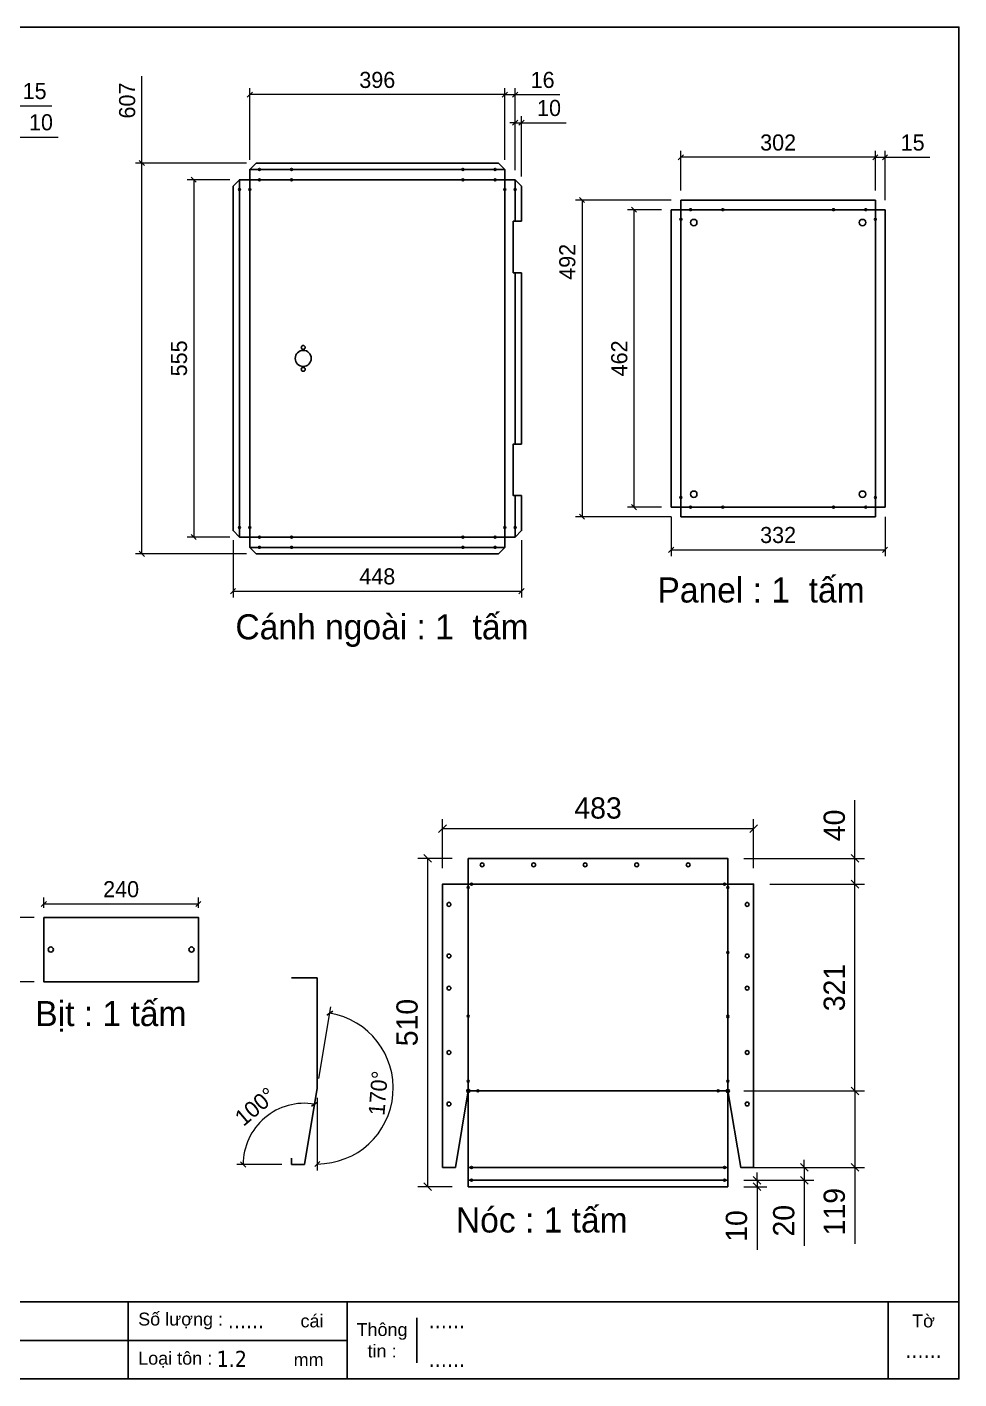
# Model space of a CAD drawing. Header units: millimetres. Extents: x 0 to 2970, y 0 to 2100.
# Drawn here: x 1523 to 2970, y 0 to 2100 of the extents above; entities that cross this region are included whole.
import ezdxf
from ezdxf.enums import TextEntityAlignment as Align

# ---------------------------------------------------------------- set-up
doc = ezdxf.new("R2010")
doc.units = ezdxf.units.MM
for name, color, linetype in [('CNC', 7, 'Continuous'), ('DIM', 253, 'Continuous'), ('FIRE PROTECTION', 1, 'Continuous')]:
    doc.layers.add(name, color=color, linetype=linetype)
doc.styles.add('Arial', font='arial.ttf')
doc.styles.add('Tahoma (Input Text)', font='tahoma.ttf')
doc.dimstyles.new('Dim-25', dxfattribs={"dimtxt": 25, "dimasz": 8, "dimexe": 10, "dimexo": 15, "dimgap": 10, "dimtad": 1, "dimdec": 0, "dimtxsty": 'Standard', "dimblk": 'OBLIQUE', "dimcen": 10, "dimclrd": 5, "dimclre": 5, "dimclrt": 3, "dimazin": 3, "dimtfac": 1, "dimtdec": 0, "dimtmove": 0, "dimatfit": 3, "dimldrblk": 'OBLIQUE', "dimlwd": 9, "dimlwe": 9})
doc.dimstyles.new('Dim-33', dxfattribs={"dimtxt": 33, "dimasz": 12, "dimexe": 15, "dimexo": 25, "dimgap": 15, "dimtad": 1, "dimdec": 0, "dimtxsty": 'Standard', "dimblk": 'OBLIQUE', "dimcen": 10, "dimclrd": 5, "dimclre": 5, "dimclrt": 3, "dimazin": 3, "dimtfac": 1, "dimtdec": 0, "dimtmove": 0, "dimatfit": 3, "dimldrblk": 'OPEN30', "dimlwd": 9, "dimlwe": 9})

# ---------------------------------------------------------------- blocks, each defined once
blk = doc.blocks.new('*D7')
at = {"color": 0, "linetype": 'ByBlock', "lineweight": -2}
for p, q in [((1472.9, 1973.7), (1480.9, 1981.7)), ((1495.9, 1981.7), (1487.9, 1973.7))]:
    blk.add_line(p, q, dxfattribs=at)
at = {"layer": 'Defpoints', "color": 0, "transparency": 16777216}
for p in [(1491.9, 1977.7), (1476.9, 1823.8), (1491.9, 1823.8)]:
    blk.add_point(p, dxfattribs=at)
at = {"layer": 'DIM', "color": 5, "lineweight": 9, "transparency": 16777216}
for p, q in [((1476.9, 1977.7), (1468.9, 1977.7)), ((1476.9, 1838.8), (1476.9, 1987.7)), ((1476.9, 1977.7), (1491.9, 1977.7)), ((1491.9, 1838.8), (1491.9, 1987.7)), ((1491.9, 1977.7), (1561.6, 1977.7))]:
    blk.add_line(p, q, dxfattribs=at)
at = {"layer": 'DIM', "color": 3, "transparency": 16777216, "insert": (1534.7, 2000.4), "char_height": 25, "attachment_point": 5}
blk.add_mtext('15', dxfattribs=at)
blk = doc.blocks.new('_Oblique')
at = {"color": 0, "linetype": 'ByBlock', "lineweight": -2}
blk.add_line((-0.5, -0.5), (0.5, 0.5), dxfattribs=at)
blk = doc.blocks.new('*D8')
at = {"color": 0, "linetype": 'ByBlock', "lineweight": -2}
for p, q in [((1487.9, 1925.1), (1495.9, 1933.1)), ((1505.9, 1933.1), (1497.9, 1925.1))]:
    blk.add_line(p, q, dxfattribs=at)
at = {"layer": 'Defpoints', "color": 0, "transparency": 16777216}
for p in [(1501.9, 1929.1), (1501.9, 1833.8), (1491.9, 1823.8)]:
    blk.add_point(p, dxfattribs=at)
at = {"layer": 'DIM', "color": 5, "lineweight": 9, "transparency": 16777216}
for p, q in [((1491.9, 1838.8), (1491.9, 1939.1)), ((1501.9, 1848.8), (1501.9, 1939.1)), ((1491.9, 1929.1), (1483.9, 1929.1)), ((1491.9, 1929.1), (1501.9, 1929.1)), ((1501.9, 1929.1), (1571.3, 1929.1))]:
    blk.add_line(p, q, dxfattribs=at)
at = {"layer": 'DIM', "color": 3, "transparency": 16777216, "insert": (1544.6, 1951.9), "char_height": 25, "attachment_point": 5}
blk.add_mtext('10', dxfattribs=at)
blk = doc.blocks.new('f3daunguoc')
at = {"layer": 'CNC', "color": 2, "lineweight": -3}
blk.add_circle((0, 0), 1.5, dxfattribs=at)
blk = doc.blocks.new('*D17')
at = {"color": 0, "linetype": 'ByBlock', "lineweight": -2}
for p, q in [((2276.8, 1947.4), (2284.8, 1955.4)), ((2294.8, 1955.4), (2286.8, 1947.4))]:
    blk.add_line(p, q, dxfattribs=at)
at = {"layer": 'Defpoints', "color": 0, "transparency": 16777216}
for p in [(2290.8, 1951.4), (2280.8, 1862.8), (2290.8, 1852.8)]:
    blk.add_point(p, dxfattribs=at)
at = {"layer": 'DIM', "color": 5, "lineweight": 9, "transparency": 16777216}
for p, q in [((2280.8, 1877.8), (2280.8, 1961.4)), ((2290.8, 1867.8), (2290.8, 1961.4)), ((2280.8, 1951.4), (2272.8, 1951.4)), ((2280.8, 1951.4), (2290.8, 1951.4)), ((2290.8, 1951.4), (2360.2, 1951.4))]:
    blk.add_line(p, q, dxfattribs=at)
at = {"layer": 'DIM', "color": 3, "transparency": 16777216, "insert": (2333.5, 1974.1), "char_height": 25, "attachment_point": 5}
blk.add_mtext('10', dxfattribs=at)
blk = doc.blocks.new('*D18')
at = {"color": 0, "linetype": 'ByBlock', "lineweight": -2}
for p, q in [((2260.8, 1991), (2268.8, 1999)), ((2284.8, 1999), (2276.8, 1991))]:
    blk.add_line(p, q, dxfattribs=at)
at = {"layer": 'Defpoints', "color": 0, "transparency": 16777216}
for p in [(2280.8, 1995), (2264.8, 1878.8), (2280.8, 1862.8)]:
    blk.add_point(p, dxfattribs=at)
at = {"layer": 'DIM', "color": 5, "lineweight": 9, "transparency": 16777216}
for p, q in [((2264.8, 1893.8), (2264.8, 2005)), ((2280.8, 1877.8), (2280.8, 2005)), ((2264.8, 1995), (2256.8, 1995)), ((2264.8, 1995), (2280.8, 1995)), ((2280.8, 1995), (2350.2, 1995))]:
    blk.add_line(p, q, dxfattribs=at)
at = {"layer": 'DIM', "color": 3, "transparency": 16777216, "insert": (2323.5, 2017.7), "char_height": 25, "attachment_point": 5}
blk.add_mtext('16', dxfattribs=at)
blk = doc.blocks.new('*D19')
at = {"color": 0, "linetype": 'ByBlock', "lineweight": -2}
for p, q in [((1872.8, 1999), (1864.8, 1991)), ((2260.8, 1991), (2268.8, 1999))]:
    blk.add_line(p, q, dxfattribs=at)
at = {"layer": 'Defpoints', "color": 0, "transparency": 16777216}
for p in [(1868.8, 1995), (1868.8, 1878.8), (2264.8, 1878.8)]:
    blk.add_point(p, dxfattribs=at)
at = {"layer": 'DIM', "color": 5, "lineweight": 9, "transparency": 16777216}
for p, q in [((1868.8, 1893.8), (1868.8, 2005)), ((2264.8, 1893.8), (2264.8, 2005)), ((2264.8, 1995), (1868.8, 1995))]:
    blk.add_line(p, q, dxfattribs=at)
at = {"layer": 'DIM', "color": 3, "transparency": 16777216, "insert": (2066.8, 2017.7), "char_height": 25, "attachment_point": 5}
blk.add_mtext('396', dxfattribs=at)
blk = doc.blocks.new('*D20')
at = {"color": 0, "linetype": 'ByBlock', "lineweight": -2}
for p, q in [((1785.7, 1858.8), (1777.7, 1866.8)), ((1777.7, 1311.8), (1785.7, 1303.8))]:
    blk.add_line(p, q, dxfattribs=at)
at = {"layer": 'Defpoints', "color": 0, "transparency": 16777216}
for p in [(1852.8, 1862.8), (1781.7, 1307.8), (1852.8, 1307.8)]:
    blk.add_point(p, dxfattribs=at)
at = {"layer": 'DIM', "color": 5, "lineweight": 9, "transparency": 16777216}
for p, q in [((1837.8, 1862.8), (1771.7, 1862.8)), ((1781.7, 1862.8), (1781.7, 1307.8)), ((1837.8, 1307.8), (1771.7, 1307.8))]:
    blk.add_line(p, q, dxfattribs=at)
at = {"layer": 'DIM', "color": 3, "transparency": 16777216, "insert": (1759, 1585.3), "char_height": 25, "attachment_point": 5, "rotation": 90}
blk.add_mtext('555', dxfattribs=at)
blk = doc.blocks.new('*D21')
at = {"color": 0, "linetype": 'ByBlock', "lineweight": -2}
for p, q in [((1705.3, 1884.8), (1697.3, 1892.8)), ((1697.3, 1285.8), (1705.3, 1277.8))]:
    blk.add_line(p, q, dxfattribs=at)
at = {"layer": 'Defpoints', "color": 0, "transparency": 16777216}
for p in [(1701.3, 1888.8), (1878.8, 1888.8), (1878.8, 1281.8)]:
    blk.add_point(p, dxfattribs=at)
at = {"layer": 'DIM', "color": 5, "lineweight": 9, "transparency": 16777216}
for p, q in [((1701.3, 1888.8), (1701.3, 2023.5)), ((1863.8, 1888.8), (1691.3, 1888.8)), ((1701.3, 1281.8), (1701.3, 1888.8)), ((1863.8, 1281.8), (1691.3, 1281.8))]:
    blk.add_line(p, q, dxfattribs=at)
at = {"layer": 'DIM', "color": 3, "transparency": 16777216, "insert": (1678.5, 1985.8), "char_height": 25, "attachment_point": 5, "rotation": 90}
blk.add_mtext('607', dxfattribs=at)
blk = doc.blocks.new('*D22')
at = {"color": 0, "linetype": 'ByBlock', "lineweight": -2}
for p, q in [((1846.8, 1227.7), (1838.8, 1219.7)), ((2286.8, 1219.7), (2294.8, 1227.7))]:
    blk.add_line(p, q, dxfattribs=at)
at = {"layer": 'Defpoints', "color": 0, "ltscale": 3, "transparency": 16777216}
for p in [(1842.8, 1317.8), (2290.8, 1317.8), (2290.8, 1223.7)]:
    blk.add_point(p, dxfattribs=at)
at = {"layer": 'DIM', "color": 5, "lineweight": 9, "ltscale": 3, "transparency": 16777216}
for p, q in [((1842.8, 1302.8), (1842.8, 1213.7)), ((2290.8, 1302.8), (2290.8, 1213.7)), ((1842.8, 1223.7), (2290.8, 1223.7))]:
    blk.add_line(p, q, dxfattribs=at)
at = {"layer": 'DIM', "color": 3, "ltscale": 3, "transparency": 16777216, "insert": (2066.8, 1246.5), "char_height": 25, "attachment_point": 5}
blk.add_mtext('448', dxfattribs=at)
blk = doc.blocks.new('*D23')
at = {"color": 0, "linetype": 'ByBlock', "lineweight": -2}
for p, q in [((2814.4, 802.6), (2802.4, 814.6)), ((2802.4, 774.6), (2814.4, 762.6))]:
    blk.add_line(p, q, dxfattribs=at)
at = {"layer": 'Defpoints', "color": 0, "transparency": 16777216}
for p in [(2611.1, 808.6), (2808.4, 808.6), (2651.1, 768.6)]:
    blk.add_point(p, dxfattribs=at)
at = {"layer": 'DIM', "color": 5, "lineweight": 9, "transparency": 16777216}
for p, q in [((2808.4, 808.6), (2808.4, 899.1)), ((2636.1, 808.6), (2823.4, 808.6)), ((2808.4, 768.6), (2808.4, 808.6)), ((2676.1, 768.6), (2823.4, 768.6))]:
    blk.add_line(p, q, dxfattribs=at)
at = {"layer": 'DIM', "color": 3, "transparency": 16777216, "insert": (2776.6, 859.9), "char_height": 33, "attachment_point": 5, "rotation": 90}
blk.add_mtext('40', dxfattribs=at)
blk = doc.blocks.new('_Open30')
at = {"color": 0, "linetype": 'ByBlock', "lineweight": -2}
for p, q in [((-1, 0.27), (0, 0)), ((0, 0), (-1, -0.27)), ((0, 0), (-1, 0))]:
    blk.add_line(p, q, dxfattribs=at)
blk = doc.blocks.new('*D24')
at = {"color": 0, "linetype": 'ByBlock', "lineweight": -2}
for p, q in [((2151, 802.6), (2139, 814.6)), ((2139, 304.6), (2151, 292.6))]:
    blk.add_line(p, q, dxfattribs=at)
at = {"layer": 'Defpoints', "color": 0, "transparency": 16777216}
for p in [(2208.1, 808.6), (2145, 298.6), (2208.1, 298.6)]:
    blk.add_point(p, dxfattribs=at)
at = {"layer": 'DIM', "color": 5, "lineweight": 9, "transparency": 16777216}
for p, q in [((2183.1, 808.6), (2130, 808.6)), ((2145, 808.6), (2145, 298.6)), ((2183.1, 298.6), (2130, 298.6))]:
    blk.add_line(p, q, dxfattribs=at)
at = {"layer": 'DIM', "color": 3, "transparency": 16777216, "insert": (2113.2, 553.6), "char_height": 33, "attachment_point": 5, "rotation": 90}
blk.add_mtext('510', dxfattribs=at)
blk = doc.blocks.new('*D25')
at = {"color": 0, "linetype": 'ByBlock', "lineweight": -2}
for p, q in [((2174.1, 860.8), (2162.1, 848.8)), ((2645.1, 848.8), (2657.1, 860.8))]:
    blk.add_line(p, q, dxfattribs=at)
at = {"layer": 'Defpoints', "color": 0, "transparency": 16777216}
for p in [(2651.1, 854.8), (2168.1, 768.6), (2651.1, 768.6)]:
    blk.add_point(p, dxfattribs=at)
at = {"layer": 'DIM', "color": 5, "lineweight": 9, "transparency": 16777216}
for p, q in [((2168.1, 793.6), (2168.1, 869.8)), ((2651.1, 793.6), (2651.1, 869.8)), ((2168.1, 854.8), (2651.1, 854.8))]:
    blk.add_line(p, q, dxfattribs=at)
at = {"layer": 'DIM', "color": 3, "transparency": 16777216, "insert": (2409.6, 886.7), "char_height": 33, "attachment_point": 5}
blk.add_mtext('483', dxfattribs=at)
blk = doc.blocks.new('*D26')
at = {"color": 0, "linetype": 'ByBlock', "lineweight": -2}
for p, q in [((2650.5, 314.6), (2662.5, 302.6)), ((2662.5, 292.6), (2650.5, 304.6))]:
    blk.add_line(p, q, dxfattribs=at)
at = {"layer": 'Defpoints', "color": 0, "transparency": 16777216}
for p in [(2611.1, 308.6), (2611.1, 298.6), (2656.5, 308.6)]:
    blk.add_point(p, dxfattribs=at)
at = {"layer": 'DIM', "color": 5, "lineweight": 9, "transparency": 16777216}
for p, q in [((2656.5, 308.6), (2656.5, 320.6)), ((2636.1, 308.6), (2671.5, 308.6)), ((2636.1, 298.6), (2671.5, 298.6)), ((2656.5, 308.6), (2656.5, 298.6)), ((2656.5, 298.6), (2656.5, 200.6))]:
    blk.add_line(p, q, dxfattribs=at)
at = {"layer": 'DIM', "color": 3, "transparency": 16777216, "insert": (2624.7, 237.6), "char_height": 33, "attachment_point": 5, "rotation": 90}
blk.add_mtext('10', dxfattribs=at)
blk = doc.blocks.new('*D27')
at = {"color": 0, "linetype": 'ByBlock', "lineweight": -2}
for p, q in [((2723.9, 334.6), (2735.9, 322.6)), ((2735.9, 302.6), (2723.9, 314.6))]:
    blk.add_line(p, q, dxfattribs=at)
at = {"layer": 'Defpoints', "color": 0, "transparency": 16777216}
for p in [(2611.1, 328.6), (2611.1, 308.6), (2729.9, 308.6)]:
    blk.add_point(p, dxfattribs=at)
at = {"layer": 'DIM', "color": 5, "lineweight": 9, "transparency": 16777216}
for p, q in [((2729.9, 328.6), (2729.9, 340.6)), ((2636.1, 328.6), (2744.9, 328.6)), ((2729.9, 328.6), (2729.9, 308.6)), ((2636.1, 308.6), (2744.9, 308.6)), ((2729.9, 308.6), (2729.9, 206.9))]:
    blk.add_line(p, q, dxfattribs=at)
at = {"layer": 'DIM', "color": 3, "transparency": 16777216, "insert": (2698.1, 245.8), "char_height": 33, "attachment_point": 5, "rotation": 90}
blk.add_mtext('20', dxfattribs=at)
blk = doc.blocks.new('*D28')
at = {"color": 0, "linetype": 'ByBlock', "lineweight": -2}
for p, q in [((2814.4, 441.4), (2802.4, 453.4)), ((2802.4, 334.6), (2814.4, 322.6))]:
    blk.add_line(p, q, dxfattribs=at)
at = {"layer": 'Defpoints', "color": 0, "transparency": 16777216}
for p in [(2611.1, 447.4), (2651.1, 328.6), (2808.4, 328.6)]:
    blk.add_point(p, dxfattribs=at)
at = {"layer": 'DIM', "color": 5, "lineweight": 9, "transparency": 16777216}
for p, q in [((2636.1, 447.4), (2823.4, 447.4)), ((2808.4, 447.4), (2808.4, 328.6)), ((2676.1, 328.6), (2823.4, 328.6)), ((2808.4, 328.6), (2808.4, 210))]:
    blk.add_line(p, q, dxfattribs=at)
at = {"layer": 'DIM', "color": 3, "transparency": 16777216, "insert": (2776.6, 259.9), "char_height": 33, "attachment_point": 5, "rotation": 90}
blk.add_mtext('119', dxfattribs=at)
blk = doc.blocks.new('*D29')
at = {"color": 0, "linetype": 'ByBlock', "lineweight": -2}
for p, q in [((2814.4, 762.6), (2802.4, 774.6)), ((2802.4, 453.4), (2814.4, 441.4))]:
    blk.add_line(p, q, dxfattribs=at)
at = {"layer": 'Defpoints', "color": 0, "transparency": 16777216}
for p in [(2651.1, 768.6), (2808.4, 768.6), (2611.1, 447.4)]:
    blk.add_point(p, dxfattribs=at)
at = {"layer": 'DIM', "color": 5, "lineweight": 9, "transparency": 16777216}
for p, q in [((2676.1, 768.6), (2823.4, 768.6)), ((2808.4, 447.4), (2808.4, 768.6)), ((2636.1, 447.4), (2823.4, 447.4))]:
    blk.add_line(p, q, dxfattribs=at)
at = {"layer": 'DIM', "color": 3, "transparency": 16777216, "insert": (2776.6, 608), "char_height": 33, "attachment_point": 5, "rotation": 90}
blk.add_mtext('321', dxfattribs=at)
blk = doc.blocks.new('*D30')
at = {"color": 0, "linetype": 'ByBlock', "lineweight": -2}
for p, q in [((1997.8, 571.5), (1988.5, 565)), ((1977.6, 338), (1969.6, 330))]:
    blk.add_line(p, q, dxfattribs=at)
at = {"layer": 'Defpoints', "color": 0, "ltscale": 3, "transparency": 16777216}
for p in [(1973.6, 623.1), (1973.6, 451.9), (1973.6, 451.9), (2072.3, 387.4), (1953.6, 333.1)]:
    blk.add_point(p, dxfattribs=at)
at = {"layer": 'DIM', "color": 5, "lineweight": 9, "ltscale": 3, "transparency": 16777216}
for p, q in [((1976.1, 466.7), (1994.8, 578.1)), ((1973.6, 436.9), (1973.6, 324))]:
    blk.add_line(p, q, dxfattribs=at)
blk.add_arc((1973.6, 451.9), 118, 270, 80.4439, dxfattribs=at)
at = {"layer": 'DIM', "color": 3, "ltscale": 3, "transparency": 16777216, "insert": (2068.4, 444), "char_height": 25, "attachment_point": 5, "rotation": 85.2219}
blk.add_mtext('170°', dxfattribs=at)
blk = doc.blocks.new('*D31')
at = {"color": 0, "linetype": 'ByBlock', "lineweight": -2}
for p, q in [((1964.7, 423.6), (1974, 430.1)), ((1854.5, 337.1), (1862.5, 329.1))]:
    blk.add_line(p, q, dxfattribs=at)
at = {"layer": 'Defpoints', "color": 0, "ltscale": 3, "transparency": 16777216}
for p in [(1973.6, 451.9), (1915.5, 420.2), (1933.6, 333.1), (1953.6, 333.1), (1953.6, 333.1)]:
    blk.add_point(p, dxfattribs=at)
at = {"layer": 'DIM', "color": 5, "lineweight": 9, "ltscale": 3, "transparency": 16777216}
blk.add_line((1918.6, 333.1), (1848.5, 333.1), dxfattribs=at)
blk.add_arc((1953.6, 333.1), 95.1, 80.4439, 180, dxfattribs=at)
at = {"layer": 'DIM', "color": 3, "ltscale": 3, "transparency": 16777216, "insert": (1877.5, 423.1), "char_height": 25, "attachment_point": 5, "rotation": 40.2219}
blk.add_mtext('100°', dxfattribs=at)
blk = doc.blocks.new('*D32')
at = {"color": 0, "linetype": 'ByBlock', "lineweight": -2}
for p, q in [((2836.2, 1893.7), (2844.2, 1901.7)), ((2859.2, 1901.7), (2851.2, 1893.7))]:
    blk.add_line(p, q, dxfattribs=at)
at = {"layer": 'Defpoints', "color": 0, "ltscale": 3, "transparency": 16777216}
for p in [(2855.2, 1897.7), (2840.2, 1831.3), (2855.2, 1816.3)]:
    blk.add_point(p, dxfattribs=at)
at = {"layer": 'DIM', "color": 5, "lineweight": 9, "ltscale": 3, "transparency": 16777216}
for p, q in [((2840.2, 1897.7), (2832.2, 1897.7)), ((2840.2, 1846.3), (2840.2, 1907.7)), ((2840.2, 1897.7), (2855.2, 1897.7)), ((2855.2, 1831.3), (2855.2, 1907.7)), ((2855.2, 1897.7), (2924.9, 1897.7))]:
    blk.add_line(p, q, dxfattribs=at)
at = {"layer": 'DIM', "color": 3, "ltscale": 3, "transparency": 16777216, "insert": (2898.1, 1920.4), "char_height": 25, "attachment_point": 5}
blk.add_mtext('15', dxfattribs=at)
blk = doc.blocks.new('*D33')
at = {"color": 0, "linetype": 'ByBlock', "lineweight": -2}
for p, q in [((2542.2, 1901.7), (2534.2, 1893.7)), ((2836.2, 1893.7), (2844.2, 1901.7))]:
    blk.add_line(p, q, dxfattribs=at)
at = {"layer": 'Defpoints', "color": 0, "ltscale": 3, "transparency": 16777216}
for p in [(2538.2, 1897.7), (2538.2, 1831.3), (2840.2, 1831.3)]:
    blk.add_point(p, dxfattribs=at)
at = {"layer": 'DIM', "color": 5, "lineweight": 9, "ltscale": 3, "transparency": 16777216}
for p, q in [((2538.2, 1846.3), (2538.2, 1907.7)), ((2840.2, 1897.7), (2538.2, 1897.7)), ((2840.2, 1846.3), (2840.2, 1907.7))]:
    blk.add_line(p, q, dxfattribs=at)
at = {"layer": 'DIM', "color": 3, "ltscale": 3, "transparency": 16777216, "insert": (2689.2, 1920.5), "char_height": 25, "attachment_point": 5}
blk.add_mtext('302', dxfattribs=at)
blk = doc.blocks.new('*D34')
at = {"color": 0, "linetype": 'ByBlock', "lineweight": -2}
for p, q in [((2388.7, 1827.3), (2380.7, 1835.3)), ((2380.7, 1343.3), (2388.7, 1335.3))]:
    blk.add_line(p, q, dxfattribs=at)
at = {"layer": 'Defpoints', "color": 0, "ltscale": 3, "transparency": 16777216}
for p in [(2538.2, 1831.3), (2384.7, 1339.3), (2538.2, 1339.3)]:
    blk.add_point(p, dxfattribs=at)
at = {"layer": 'DIM', "color": 5, "lineweight": 9, "ltscale": 3, "transparency": 16777216}
for p, q in [((2523.2, 1831.3), (2374.7, 1831.3)), ((2384.7, 1831.3), (2384.7, 1339.3)), ((2523.2, 1339.3), (2374.7, 1339.3))]:
    blk.add_line(p, q, dxfattribs=at)
at = {"layer": 'DIM', "color": 3, "ltscale": 3, "transparency": 16777216, "insert": (2362, 1735.3), "char_height": 25, "attachment_point": 5, "rotation": 90}
blk.add_mtext('492', dxfattribs=at)
blk = doc.blocks.new('*D35')
at = {"color": 0, "linetype": 'ByBlock', "lineweight": -2}
for p, q in [((2469.5, 1812.3), (2461.5, 1820.3)), ((2461.5, 1358.3), (2469.5, 1350.3))]:
    blk.add_line(p, q, dxfattribs=at)
at = {"layer": 'Defpoints', "color": 0, "ltscale": 3, "transparency": 16777216}
for p in [(2465.5, 1816.3), (2523.2, 1816.3), (2523.2, 1354.3)]:
    blk.add_point(p, dxfattribs=at)
at = {"layer": 'DIM', "color": 5, "lineweight": 9, "ltscale": 3, "transparency": 16777216}
for p, q in [((2508.2, 1816.3), (2455.5, 1816.3)), ((2465.5, 1354.3), (2465.5, 1816.3)), ((2508.2, 1354.3), (2455.5, 1354.3))]:
    blk.add_line(p, q, dxfattribs=at)
at = {"layer": 'DIM', "color": 3, "ltscale": 3, "transparency": 16777216, "insert": (2442.7, 1585.3), "char_height": 25, "attachment_point": 5, "rotation": 90}
blk.add_mtext('462', dxfattribs=at)
blk = doc.blocks.new('*D36')
at = {"color": 0, "linetype": 'ByBlock', "lineweight": -2}
for p, q in [((2527.2, 1292), (2519.2, 1284)), ((2851.2, 1284), (2859.2, 1292))]:
    blk.add_line(p, q, dxfattribs=at)
at = {"layer": 'Defpoints', "color": 0, "ltscale": 3, "transparency": 16777216}
for p in [(2523.2, 1354.3), (2855.2, 1354.3), (2855.2, 1288)]:
    blk.add_point(p, dxfattribs=at)
at = {"layer": 'DIM', "color": 5, "lineweight": 9, "ltscale": 3, "transparency": 16777216}
for p, q in [((2523.2, 1339.3), (2523.2, 1278)), ((2855.2, 1339.3), (2855.2, 1278)), ((2523.2, 1288), (2855.2, 1288))]:
    blk.add_line(p, q, dxfattribs=at)
at = {"layer": 'DIM', "color": 3, "ltscale": 3, "transparency": 16777216, "insert": (2689.2, 1310.8), "char_height": 25, "attachment_point": 5}
blk.add_mtext('332', dxfattribs=at)
blk = doc.blocks.new('*D37')
at = {"color": 0, "linetype": 'ByBlock', "lineweight": -2}
for p, q in [((1504.7, 713), (1496.7, 721)), ((1496.7, 621), (1504.7, 613))]:
    blk.add_line(p, q, dxfattribs=at)
at = {"layer": 'Defpoints', "color": 0, "ltscale": 3, "transparency": 16777216}
for p in [(1549, 717), (1500.7, 617), (1549, 617)]:
    blk.add_point(p, dxfattribs=at)
at = {"layer": 'DIM', "color": 5, "lineweight": 9, "ltscale": 3, "transparency": 16777216}
for p, q in [((1534, 717), (1490.7, 717)), ((1500.7, 717), (1500.7, 617)), ((1534, 617), (1490.7, 617))]:
    blk.add_line(p, q, dxfattribs=at)
at = {"layer": 'DIM', "color": 3, "ltscale": 3, "transparency": 16777216, "insert": (1477.9, 667), "char_height": 25, "attachment_point": 5, "rotation": 90}
blk.add_mtext('100', dxfattribs=at)
blk = doc.blocks.new('*D38')
at = {"color": 0, "linetype": 'ByBlock', "lineweight": -2}
for p, q in [((1553, 741.8), (1545, 733.8)), ((1785, 733.8), (1793, 741.8))]:
    blk.add_line(p, q, dxfattribs=at)
at = {"layer": 'Defpoints', "color": 0, "ltscale": 3, "transparency": 16777216}
for p in [(1789, 737.8), (1549, 717), (1789, 717)]:
    blk.add_point(p, dxfattribs=at)
at = {"layer": 'DIM', "color": 5, "lineweight": 9, "ltscale": 3, "transparency": 16777216}
for p, q in [((1549, 732), (1549, 747.8)), ((1549, 737.8), (1789, 737.8)), ((1789, 732), (1789, 747.8))]:
    blk.add_line(p, q, dxfattribs=at)
at = {"layer": 'DIM', "color": 3, "ltscale": 3, "transparency": 16777216, "insert": (1669, 760.6), "char_height": 25, "attachment_point": 5}
blk.add_mtext('240', dxfattribs=at)
blk = doc.blocks.new('khungtenAsean2')
at = {"color": 7}
for p, q in [((2970, -1980), (0, -1980)), ((1680, -1980), (1680, -2100)), ((2020, -1980), (2020, -2100)), ((2860, -1980), (2860, -2100)), ((2128.3, -2005), (2128.3, -2075)), ((2020, -2040), (0, -2040))]:
    blk.add_line(p, q, dxfattribs=at)
blk.add_lwpolyline([(0, 0), (2970, 0), (2970, -2100), (0, -2100)], close=True, dxfattribs=at)
at = {"color": 2, "char_height": 20, "style": 'Arial'}
for s, insert, width, attachment_point in [('  Số lượng :', (1680, -2010), 917.634, 4), ('cái', (1947.6, -2010), 917.634, 4), ('Thông\\Ptin :', (2074.2, -2040), 108.311, 5), ('Tờ', (2915, -2010), 110, 5), ('  Loại tôn :', (1680, -2070), 917.634, 4), ('mm', (1936.9, -2070), 917.634, 4)]:
    blk.add_mtext(s, dxfattribs=dict(at, insert=insert, width=width, attachment_point=attachment_point))
at = {"color": 1, "style": 'Tahoma (Input Text)', "flags": 8}
for tag, p in [('#03', (506.6, -2019.3)), ('#01', (137.1, -2021.3)), ('#05', (1106.6, -2021.3)), ('#07', (1834.7, -2021.3)), ('#09', (2146.7, -2021.3)), ('#02', (98.5, -2081.3)), ('#04', (486.1, -2081.3)), ('#06', (1065.3, -2081.3)), ('#08', (1817.4, -2081.3)), ('#10', (2146.7, -2081.3))]:
    blk.add_attdef(tag, p, '', height=25, dxfattribs=at)
blk.add_attdef('#11', text='', height=25, dxfattribs=at).set_placement((2915, -2067.3), align=Align.CENTER)

msp = doc.modelspace()

# ---------------------------------------------------------------- linework, layer by layer
for p, q in [((2208.1, 808.6), (2611.1, 808.6)), ((2168.1, 768.6), (2651.1, 768.6)), ((2651.1, 768.6), (2651.1, 329.6)), ((2208.1, 447.4), (2611.1, 447.4)), ((2208.1, 328.6), (2611.1, 328.6)), ((2208.1, 308.6), (2611.1, 308.6)), ((2208.1, 298.6), (2611.1, 298.6))]:
    msp.add_line(p, q)
at = {"ltscale": 3}
msp.add_line((1933.6, 333.1), (1933.6, 343.1), dxfattribs=at)
at = {"color": 7}
for points in [[(2290.8, 1372.3), (2290.8, 1317.8), (2280.8, 1307.8), (2264.8, 1307.8), (2264.8, 1291.8), (2254.8, 1281.8), (1878.8, 1281.8), (1868.8, 1291.8), (1868.8, 1307.8), (1852.8, 1307.8), (1842.8, 1317.8), (1842.8, 1852.8), (1852.8, 1862.8), (1868.8, 1862.8), (1868.8, 1878.8), (1878.8, 1888.8), (2254.8, 1888.8), (2264.8, 1878.8), (2264.8, 1862.8), (2280.8, 1862.8), (2290.8, 1852.8), (2290.8, 1798.3)], [(1868.8, 1878.8), (2264.8, 1878.8)], [(1852.8, 1307.8), (1852.8, 1862.8)], [(2280.8, 1862.8), (2280.8, 1798.3)], [(2840.2, 1831.3), (2538.2, 1831.3)], [(2523.2, 1816.3), (2523.2, 1354.3)], [(2855.2, 1354.3), (2855.2, 1816.3)], [(2280.8, 1718.3), (2280.8, 1452.3)], [(2290.8, 1718.3), (2290.8, 1452.3)], [(2280.8, 1372.3), (2280.8, 1307.8)], [(2538.2, 1339.3), (2840.2, 1339.3)], [(2264.8, 1291.8), (1868.8, 1291.8)]]:
    msp.add_lwpolyline(points, dxfattribs=at)
for points in [[(1868.8, 1862.8), (2264.8, 1862.8), (2264.8, 1307.8), (1868.8, 1307.8)], [(2538.2, 1354.3), (2840.2, 1354.3), (2840.2, 1816.3), (2538.2, 1816.3)], [(1549, 717), (1789, 717), (1789, 617), (1549, 617)]]:
    msp.add_lwpolyline(points, close=True, dxfattribs=at)
at = {"ltscale": 3}
for points in [[(2538.2, 1831.3), (2538.2, 1816.3), (2523.2, 1816.3)], [(2840.2, 1831.3), (2840.2, 1816.3), (2855.2, 1816.3)], [(2538.2, 1339.3), (2538.2, 1354.3), (2523.2, 1354.3)], [(2840.2, 1339.3), (2840.2, 1354.3), (2855.2, 1354.3)]]:
    msp.add_lwpolyline(points, dxfattribs=at)
at = {"color": 2}
for points in [[(2290.8, 1718.3), (2277.8, 1718.3), (2277.8, 1798.3), (2290.8, 1798.3)], [(2290.8, 1452.3), (2277.8, 1452.3), (2277.8, 1372.3), (2290.8, 1372.3)]]:
    msp.add_lwpolyline(points, dxfattribs=at)
msp.add_lwpolyline([(2208.1, 808.6), (2611.1, 808.6), (2611.1, 298.6), (2208.1, 298.6)], close=True)
at = {"color": 7, "linetype": 'Continuous'}
for points in [[(2168.1, 328.6), (2168.1, 768.6), (2208.1, 768.6), (2208.1, 447.4), (2188.1, 328.6)], [(2651.1, 328.6), (2651.1, 768.6), (2611.1, 768.6), (2611.1, 447.4), (2631.1, 328.6)]]:
    msp.add_lwpolyline(points, close=True, dxfattribs=at)
at = {"color": 2, "ltscale": 3}
for centre, radius in [((2558.2, 1796.3), 5), ((2820.2, 1796.3), 5), ((2558.2, 1374.3), 5), ((2820.2, 1374.3), 5), ((2229.6, 798.6), 3), ((2309.6, 798.6), 3), ((2389.6, 798.6), 3), ((2469.6, 798.6), 3), ((2549.6, 798.6), 3), ((2178.1, 737.1), 3), ((2641.1, 737.1), 3), ((2178.1, 657.1), 3), ((2641.1, 657.1), 3), ((2178.1, 607.1), 3), ((2641.1, 607.1), 3), ((2178.1, 507.1), 3), ((2641.1, 507.1), 3), ((2208.1, 447.4), 2.5), ((2611.1, 447.4), 2.5), ((2178.1, 427.1), 3), ((2641.1, 427.1), 3)]:
    msp.add_circle(centre, radius, dxfattribs=at)
at = {"color": 2}
for centre, radius in [((1951.8, 1585.3), 12.5), ((1951.8, 1602.3), 3), ((1951.8, 1568.3), 3), ((2208.1, 763.6), 1.5), ((2213.1, 768.6), 1.5), ((2606.1, 768.6), 1.5), ((2611.1, 763.6), 1.5), ((2611.1, 662.4), 1.5), ((2208.1, 563.6), 1.5), ((2611.1, 563.6), 1.5), ((2611.1, 562.4), 1.5), ((2208.1, 462.4), 1.5), ((2611.1, 462.4), 1.5), ((2223.1, 447.4), 1.5), ((2596.1, 447.4), 1.5), ((2213.1, 328.6), 1.5), ((2606.1, 328.6), 1.5), ((2213.1, 308.6), 1.5), ((2606.1, 308.6), 1.5)]:
    msp.add_circle(centre, radius, dxfattribs=at)
at = {"color": 7}
for centre in [(1559.8, 667), (1778.3, 667)]:
    msp.add_circle(centre, 4, dxfattribs=at)
at = {"layer": 'FIRE PROTECTION', "linetype": 'Continuous'}
for p, q in [((1933.6, 623.1), (1973.6, 623.1)), ((1973.6, 623.1), (1973.6, 451.9)), ((1973.6, 451.9), (1953.6, 333.1)), ((1953.6, 333.1), (1933.6, 333.1))]:
    msp.add_line(p, q, dxfattribs=at)

# ---------------------------------------------------------------- block references
at = {"color": 7}
ref = msp.add_blockref('khungtenAsean2', (0, 2100), dxfattribs=at)
ref.add_attrib('#11', '......', dxfattribs={"color": 1, "height": 25, "style": 'Tahoma (Input Text)'}).set_placement((2915, 32.7), align=Align.CENTER)
ref.add_attrib('#09', '......', (2146.7, 78.7), dxfattribs={"color": 1, "height": 25, "style": 'Tahoma (Input Text)'})
ref.add_attrib('#10', '......', (2146.7, 18.7), dxfattribs={"color": 1, "height": 25, "style": 'Tahoma (Input Text)'})
ref.add_attrib('#08', '1.2', (1817.4, 18.7), dxfattribs={"color": 1, "height": 25, "style": 'Tahoma (Input Text)'})
ref.add_attrib('#07', '......', (1834.7, 78.7), dxfattribs={"color": 1, "height": 25, "style": 'Tahoma (Input Text)'})
at = {"lineweight": -3, "xscale": -1, "rotation": 180}
for p in [(1883.8, 1878.8), (1933.8, 1878.8), (1852.8, 1847.8), (1868.8, 1847.8), (1883.8, 1862.8), (1933.8, 1862.8), (2553.2, 1816.3), (2603.2, 1816.3), (2538.2, 1801.3)]:
    msp.add_blockref('f3daunguoc', p, dxfattribs=at)
at = {"lineweight": -3, "rotation": 180}
for p in [(2199.8, 1878.8), (2249.8, 1878.8), (2199.8, 1862.8), (2249.8, 1862.8), (2264.8, 1847.8), (2280.8, 1847.8), (2775.2, 1816.3), (2825.2, 1816.3), (2840.2, 1801.3)]:
    msp.add_blockref('f3daunguoc', p, dxfattribs=at)
at = {"lineweight": -3}
for p in [(2538.2, 1369.3), (2553.2, 1354.3), (2603.2, 1354.3), (1852.8, 1322.8), (1868.8, 1322.8), (1883.8, 1307.8), (1933.8, 1307.8), (1883.8, 1291.8), (1933.8, 1291.8)]:
    msp.add_blockref('f3daunguoc', p, dxfattribs=at)
at = {"lineweight": -3, "xscale": -1}
for p in [(2840.2, 1369.3), (2775.2, 1354.3), (2825.2, 1354.3), (2264.8, 1322.8), (2280.8, 1322.8), (2199.8, 1307.8), (2249.8, 1307.8), (2199.8, 1291.8), (2249.8, 1291.8)]:
    msp.add_blockref('f3daunguoc', p, dxfattribs=at)

# ---------------------------------------------------------------- texts
at = {"color": 2, "char_height": 39, "attachment_point": 5}
for s, insert, width in [('Panel : 1  tấm', (2662.7, 1225.3), 574.5), ('Cánh ngoài : 1  tấm', (2074.1, 1162.4), 575.5), ('Bịt : 1 tấm', (1653.1, 563.3), 874), ('Nóc : 1 tấm', (2322.2, 246.7), 874)]:
    msp.add_mtext(s, dxfattribs=dict(at, insert=insert, width=width))

# ---------------------------------------------------------------- dimensions: what is measured, and where the dimension line sits
at = {"layer": 'DIM', "color": 7}
for base, p1, p2, picture, middle in [((1491.9, 1977.7), (1476.9, 1823.8), (1491.9, 1823.8), '*D7', (1534.7, 2000.4)), ((1501.9, 1929.1), (1491.9, 1823.8), (1501.9, 1833.8), '*D8', (1544.6, 1951.9))]:
    dim = msp.add_linear_dim(base=base, p1=p1, p2=p2, dimstyle='Dim-25', dxfattribs=at)
    dim.commit()
    dim.dimension.update_dxf_attribs({"geometry": picture, "text_midpoint": middle})
at = {"layer": 'DIM', "color": 2}
dim = msp.add_linear_dim(base=(1701.3, 1888.8), p1=(1878.8, 1281.8), p2=(1878.8, 1888.8), angle=90, dimstyle='Dim-25', dxfattribs=at)
dim.commit()
dim.dimension.update_dxf_attribs({"geometry": '*D21', "text_midpoint": (1701.3, 1985.8), "dimtype": 160})
for base, p1, p2, picture, middle in [((1868.8, 1995), (2264.8, 1878.8), (1868.8, 1878.8), '*D19', (2066.8, 2017.7)), ((2280.8, 1995), (2264.8, 1878.8), (2280.8, 1862.8), '*D18', (2323.5, 2017.7)), ((2290.8, 1951.4), (2280.8, 1862.8), (2290.8, 1852.8), '*D17', (2333.5, 1974.1))]:
    dim = msp.add_linear_dim(base=base, p1=p1, p2=p2, dimstyle='Dim-25', dxfattribs=at)
    dim.commit()
    dim.dimension.update_dxf_attribs({"geometry": picture, "text_midpoint": middle})
at = {"layer": 'DIM', "ltscale": 3}
for base, p1, p2, picture, middle in [((2538.2, 1897.7), (2840.2, 1831.3), (2538.2, 1831.3), '*D33', (2689.2, 1920.5)), ((2855.2, 1897.7), (2840.2, 1831.3), (2855.2, 1816.3), '*D32', (2898.1, 1920.4)), ((2855.2, 1288), (2523.2, 1354.3), (2855.2, 1354.3), '*D36', (2689.2, 1310.8)), ((2290.8, 1223.7), (1842.8, 1317.8), (2290.8, 1317.8), '*D22', (2066.8, 1246.5)), ((1789, 737.8), (1549, 717), (1789, 717), '*D38', (1669, 760.6))]:
    dim = msp.add_linear_dim(base=base, p1=p1, p2=p2, dimstyle='Dim-25', dxfattribs=at)
    dim.commit()
    dim.dimension.update_dxf_attribs({"geometry": picture, "text_midpoint": middle})
at = {"layer": 'DIM', "color": 2}
dim = msp.add_linear_dim(base=(1781.7, 1307.8), p1=(1852.8, 1862.8), p2=(1852.8, 1307.8), angle=90, dimstyle='Dim-25', dxfattribs=at)
dim.commit()
dim.dimension.update_dxf_attribs({"geometry": '*D20', "text_midpoint": (1759, 1585.3)})
at = {"layer": 'DIM', "ltscale": 3}
dim = msp.add_linear_dim(base=(2384.7, 1339.3), p1=(2538.2, 1831.3), p2=(2538.2, 1339.3), angle=90, dimstyle='Dim-25', dxfattribs=at)
dim.commit()
dim.dimension.update_dxf_attribs({"geometry": '*D34', "text_midpoint": (2384.7, 1735.3), "dimtype": 160})
for base, p1, p2, picture, middle in [((2465.5, 1816.3), (2523.2, 1354.3), (2523.2, 1816.3), '*D35', (2442.7, 1585.3)), ((1500.7, 617), (1549, 717), (1549, 617), '*D37', (1477.9, 667))]:
    dim = msp.add_linear_dim(base=base, p1=p1, p2=p2, angle=90, dimstyle='Dim-25', dxfattribs=at)
    dim.commit()
    dim.dimension.update_dxf_attribs({"geometry": picture, "text_midpoint": middle})
at = {"layer": 'DIM'}
dim = msp.add_linear_dim(base=(2651.1, 854.8), p1=(2168.1, 768.6), p2=(2651.1, 768.6), dimstyle='Dim-33', dxfattribs=at)
dim.commit()
dim.dimension.update_dxf_attribs({"geometry": '*D25', "text_midpoint": (2409.6, 886.7)})
for base, p1, p2, picture, middle in [((2808.4, 808.6), (2651.1, 768.6), (2611.1, 808.6), '*D23', (2776.6, 859.9)), ((2145, 298.6), (2208.1, 808.6), (2208.1, 298.6), '*D24', (2113.2, 553.6)), ((2808.4, 768.6), (2611.1, 447.4), (2651.1, 768.6), '*D29', (2776.6, 608))]:
    dim = msp.add_linear_dim(base=base, p1=p1, p2=p2, angle=90, dimstyle='Dim-33', dxfattribs=at)
    dim.commit()
    dim.dimension.update_dxf_attribs({"geometry": picture, "text_midpoint": middle})
at = {"layer": 'DIM', "ltscale": 3}
for base, line2, picture, middle in [((2072.3, 387.4), ((1973.6, 623.1), (1973.6, 451.9)), '*D30', (2068.4, 444)), ((1915.5, 420.2), ((1953.6, 333.1), (1933.6, 333.1)), '*D31', (1877.5, 423.1))]:
    dim = msp.add_angular_dim_2l(base=base, line1=((1973.6, 451.9), (1953.6, 333.1)), line2=line2, dimstyle='Dim-25', dxfattribs=at)
    dim.commit()
    dim.dimension.update_dxf_attribs({"geometry": picture, "text_midpoint": middle})
at = {"layer": 'DIM'}
for base, p1, p2, picture, middle in [((2808.4, 328.6), (2611.1, 447.4), (2651.1, 328.6), '*D28', (2808.4, 259.9)), ((2729.9, 308.6), (2611.1, 328.6), (2611.1, 308.6), '*D27', (2729.9, 245.8)), ((2656.5, 308.6), (2611.1, 298.6), (2611.1, 308.6), '*D26', (2656.5, 237.6))]:
    dim = msp.add_linear_dim(base=base, p1=p1, p2=p2, angle=90, dimstyle='Dim-33', dxfattribs=at)
    dim.commit()
    dim.dimension.update_dxf_attribs({"geometry": picture, "text_midpoint": middle, "dimtype": 160})

doc.saveas('drawing.dxf')
